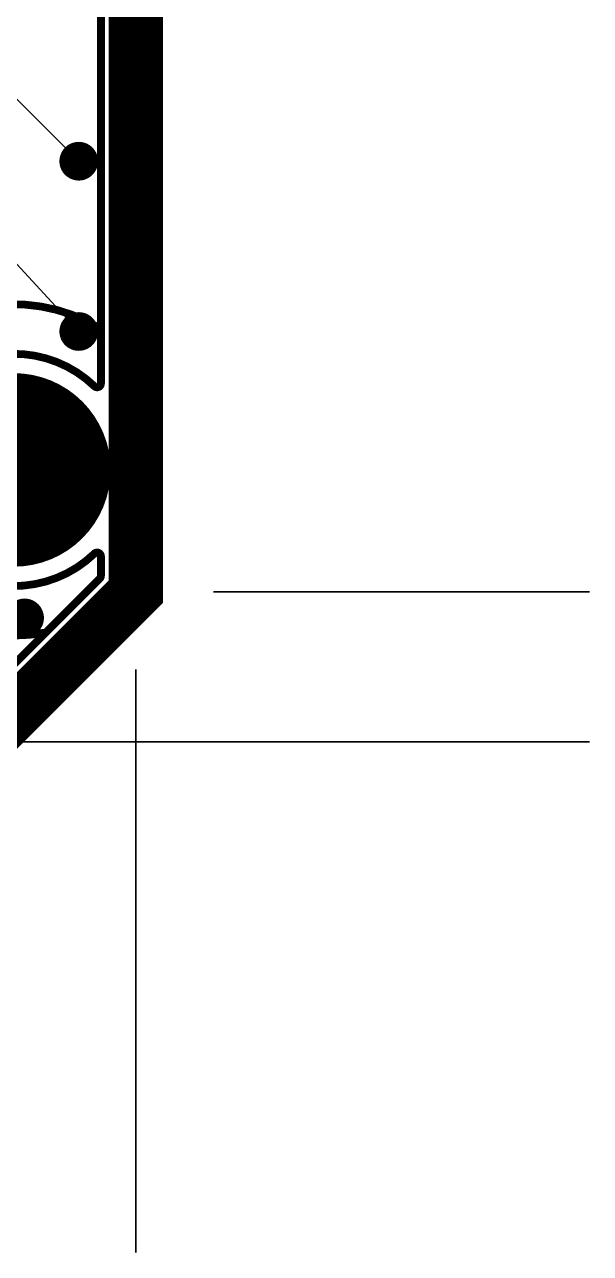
# Model space of a CAD drawing. Extents: x -1.33 to 3.2, y -3.63 to 2.02.
# Drawn here: x 1.525 to 1.89, y -0.331 to 0.463 of the extents above; entities that cross this region are included whole.
import ezdxf

# ---------------------------------------------------------------- set-up
doc = ezdxf.new("R2010")
doc.units = 0
for name, pattern in [('SIG_0', [2, 1, 1]), ('TRMIDX_2048', [2, 1, 1]), ('TRMIDX_4096', [2, 1, 1])]:
    doc.linetypes.add(name, pattern=pattern)
for name, color, linetype in [('2D_LINE_125', 3, 'CONTINUOUS'), ('2D_LINE_126', 6, 'CONTINUOUS'), ('BOARD_OUTLINE_00', 254, 'CONTINUOUS'), ('DIMENSION1_122', 254, 'CONTINUOUS'), ('DIMENSION2_122', 254, 'CONTINUOUS'), ('DIMENSION3_122', 254, 'CONTINUOUS'), ('DIMENSION4_122', 254, 'CONTINUOUS'), ('DIMENSION5_122', 254, 'CONTINUOUS'), ('DIMENSION6_122', 254, 'CONTINUOUS'), ('DIMENSION7_122', 254, 'CONTINUOUS'), ('DRIL_NPLTE_THRU_01', 16, 'CONTINUOUS'), ('DRIL_NPLTE_THRU_02', 106, 'CONTINUOUS'), ('DRIL_NPLTE_THRU_03', 255, 'CONTINUOUS'), ('DRIL_NPLTE_THRU_04', 176, 'CONTINUOUS'), ('DRIL_PLTE_THRU_01', 16, 'CONTINUOUS'), ('DRIL_PLTE_THRU_02', 106, 'CONTINUOUS'), ('DRIL_PLTE_THRU_03', 255, 'CONTINUOUS'), ('DRIL_PLTE_THRU_04', 176, 'CONTINUOUS'), ('DRIL_SYMBOL', 254, 'CONTINUOUS'), ('LINK_00', 254, 'CONTINUOUS'), ('PADS_BOT', 5, 'CONTINUOUS'), ('PADS_INNER', 1, 'CONTINUOUS'), ('PADS_TOP', 1, 'CONTINUOUS'), ('POUR_OUTLINE_01', 1, 'CONTINUOUS'), ('POUR_OUTLINE_02', 112, 'CONTINUOUS'), ('POUR_OUTLINE_04', 5, 'CONTINUOUS'), ('POUR_VIATHERM_01', 1, 'CONTINUOUS'), ('POUR_VIATHERM_02', 112, 'CONTINUOUS'), ('POUR_VIATHERM_04', 5, 'CONTINUOUS'), ('VIAPTS', 34, 'CONTINUOUS')]:
    doc.layers.add(name, color=color, linetype=linetype)

# ---------------------------------------------------------------- blocks, each defined once
blk = doc.blocks.new('SMOOTH_0$01')
at = {"const_width": 0.005}
blk.add_lwpolyline([(-0.0025, 0, 1), (0.0025, 0, 1)], format="xyb", close=True, dxfattribs=at)
blk = doc.blocks.new('BOARD_1')
at = {"layer": 'BOARD_OUTLINE_00', "const_width": 0.01}
blk.add_lwpolyline([(-0.04, 0), (2.56, 0), (2.56, 0.1), (2.65685, 0.19685), (2.65685, 1.45669), (2.56, 1.55354), (2.56, 2.1), (-0.04, 2.1)], close=True, dxfattribs=at)
at = {"layer": 'BOARD_OUTLINE_00'}
blk.add_blockref('SMOOTH_0$01', (2.65685, 0.19685), dxfattribs=at)
blk = doc.blocks.new('SMOOTH_0$035')
at = {"const_width": 0.0175}
blk.add_lwpolyline([(-0.00875, 0, 1), (0.00875, 0, 1)], format="xyb", close=True, dxfattribs=at)
blk = doc.blocks.new('DRAWING_9')
at = {"layer": '2D_LINE_125', "const_width": 0.035}
blk.add_lwpolyline([(-0.04, 0), (2.56, 0), (2.56, 0.1), (2.65685, 0.19685), (2.65685, 1.45669), (2.56, 1.55354), (2.56, 2.1), (-0.04, 2.1)], close=True, dxfattribs=at)
at = {"layer": '2D_LINE_125'}
blk.add_blockref('SMOOTH_0$035', (2.65685, 0.19685), dxfattribs=at)
blk = doc.blocks.new('DRAWING_10')
at = {"layer": '2D_LINE_126', "const_width": 0.035}
blk.add_lwpolyline([(-0.04, 0), (2.56, 0), (2.56, 0.1), (2.65685, 0.19685), (2.65685, 1.45669), (2.56, 1.55354), (2.56, 2.1), (-0.04, 2.1)], close=True, dxfattribs=at)
at = {"layer": '2D_LINE_126'}
blk.add_blockref('SMOOTH_0$035', (2.65685, 0.19685), dxfattribs=at)
blk = doc.blocks.new('D_1dfeghi_13')
at = {"layer": 'DIMENSION2_122', "linetype": 'TRMIDX_2048', "const_width": 0.001}
blk.add_lwpolyline([(1.59685, -0.28)], close=True, dxfattribs=at)
at = {"layer": 'DIMENSION4_122', "linetype": 'TRMIDX_2048', "const_width": 0.001}
blk.add_lwpolyline([(1.59685, -0.28), (1.59685, -0.28), (1.59685, -0.28)], close=True, dxfattribs=at)
at = {"layer": 'DIMENSION6_122', "linetype": 'TRMIDX_2048', "const_width": 0.001}
blk.add_lwpolyline([(1.59685, 0.04685), (1.59685, -0.33)], dxfattribs=at)
at = {"layer": 'DIMENSION7_122', "linetype": 'TRMIDX_2048', "const_width": 0.001}
blk.add_lwpolyline([(1.59685, 0.09685), (1.59688, 0.09685)], dxfattribs=at)
blk = doc.blocks.new('D_2dfeghi_16')
at = {"layer": 'DIMENSION1_122', "linetype": 'TRMIDX_4096', "const_width": 0.001}
blk.add_lwpolyline([(1.84, 0)], close=True, dxfattribs=at)
at = {"layer": 'DIMENSION2_122', "linetype": 'TRMIDX_4096', "const_width": 0.001}
blk.add_lwpolyline([(1.84, 0.09685)], close=True, dxfattribs=at)
at = {"layer": 'DIMENSION3_122', "linetype": 'TRMIDX_4096', "const_width": 0.001}
blk.add_lwpolyline([(1.84, 0), (1.84, 0), (1.84, 0)], close=True, dxfattribs=at)
at = {"layer": 'DIMENSION4_122', "linetype": 'TRMIDX_4096', "const_width": 0.001}
blk.add_lwpolyline([(1.84, 0.09685), (1.84, 0.09685), (1.84, 0.09685)], close=True, dxfattribs=at)
at = {"layer": 'DIMENSION5_122', "linetype": 'TRMIDX_4096', "const_width": 0.001}
blk.add_lwpolyline([(0.05, 0), (1.89, 0)], dxfattribs=at)
at = {"layer": 'DIMENSION6_122', "linetype": 'TRMIDX_4096', "const_width": 0.001}
blk.add_lwpolyline([(1.64685, 0.09685), (1.89, 0.09685)], dxfattribs=at)
at = {"layer": 'DIMENSION7_122', "linetype": 'TRMIDX_4096', "const_width": 0.001}
blk.add_lwpolyline([(1.59685, 0.09685), (1.59688, 0.09685)], dxfattribs=at)
blk = doc.blocks.new('D_2dfeghi_17')
at = {"layer": 'DIMENSION1_122', "linetype": 'TRMIDX_4096', "const_width": 0.001}
blk.add_lwpolyline([(1.84, 0)], close=True, dxfattribs=at)
at = {"layer": 'DIMENSION3_122', "linetype": 'TRMIDX_4096', "const_width": 0.001}
blk.add_lwpolyline([(1.84, 0), (1.84, 0), (1.84, 0)], close=True, dxfattribs=at)
at = {"layer": 'DIMENSION5_122', "linetype": 'TRMIDX_4096', "const_width": 0.001}
blk.add_lwpolyline([(0.05, 0), (1.89, 0)], dxfattribs=at)
blk = doc.blocks.new('D_2dfeghi_18')
at = {"layer": 'DIMENSION1_122', "linetype": 'TRMIDX_4096', "const_width": 0.001}
blk.add_lwpolyline([(1.84, 0)], close=True, dxfattribs=at)
at = {"layer": 'DIMENSION3_122', "linetype": 'TRMIDX_4096', "const_width": 0.001}
blk.add_lwpolyline([(1.84, 0), (1.84, 0), (1.84, 0)], close=True, dxfattribs=at)
at = {"layer": 'DIMENSION5_122', "linetype": 'TRMIDX_4096', "const_width": 0.001}
blk.add_lwpolyline([(0.05, 0), (1.89, 0)], dxfattribs=at)
blk = doc.blocks.new('POUR_OUTLINE_677')
at = {"layer": 'POUR_OUTLINE_01', "const_width": 0.005}
blk.add_lwpolyline([(-15.36565, -16.56621), (-15.36565, -16.55366, 0.198912), (-15.36638, -16.55189), (-15.45591, -16.46237, -0.198912), (-15.4625, -16.44646), (-15.4625, -15.925, 0.414214), (-15.465, -15.9225), (-18.015, -15.9225, 0.414214), (-18.0175, -15.925), (-18.0175, -17.975, 0.414214), (-18.015, -17.9775), (-15.465, -17.9775, 0.414214), (-15.4625, -17.975), (-15.4625, -17.9, -0.198912), (-15.45591, -17.88409), (-15.36638, -17.79456, 0.198912), (-15.36565, -17.79279), (-15.36565, -17.78025, 0.661266), (-15.36988, -17.77845, -2.350215), (-15.36988, -17.67037, 0.661266), (-15.36565, -17.66857), (-15.36565, -16.67789, 0.661266), (-15.36988, -16.67609, -2.350215), (-15.36988, -16.56801, 0.661266)], format="xyb", close=True, dxfattribs=at)
blk = doc.blocks.new('POUR_VIATHERM_1103')
at = {"layer": 'POUR_VIATHERM_01'}
for points in [[(-15.415, -17.8075), (-15.415, -17.8075)], [(-15.4275, -17.82), (-15.4275, -17.82)], [(-15.4025, -17.82), (-15.4025, -17.82)], [(-15.415, -17.8325), (-15.415, -17.8325)]]:
    blk.add_lwpolyline(points, dxfattribs=at)
blk = doc.blocks.new('POUR_VIATHERM_1181')
at = {"layer": 'POUR_VIATHERM_01'}
for points in [[(-15.38, -17.5125), (-15.38, -17.5125)], [(-15.3925, -17.525), (-15.3925, -17.525)], [(-15.3675, -17.525), (-15.3675, -17.525)], [(-15.38, -17.5375), (-15.38, -17.5375)]]:
    blk.add_lwpolyline(points, dxfattribs=at)
blk = doc.blocks.new('POUR_VIATHERM_1201')
at = {"layer": 'POUR_VIATHERM_01'}
for points in [[(-15.38, -17.6225), (-15.38, -17.6225)], [(-15.3925, -17.635), (-15.3925, -17.635)], [(-15.3675, -17.635), (-15.3675, -17.635)], [(-15.38, -17.6475), (-15.38, -17.6475)]]:
    blk.add_lwpolyline(points, dxfattribs=at)
blk = doc.blocks.new('POUR_HEADER_0')
for name in ['POUR_OUTLINE_677', 'POUR_VIATHERM_1181', 'POUR_VIATHERM_1201', 'POUR_VIATHERM_1103']:
    blk.add_blockref(name, (18, 18))
blk = doc.blocks.new('POUR_OUTLINE_4')
at = {"layer": 'POUR_OUTLINE_04', "const_width": 0.005}
blk.add_lwpolyline([(-15.36565, -16.56621), (-15.36565, -16.55366, 0.198912), (-15.36638, -16.55189), (-15.45591, -16.46237, -0.198912), (-15.4625, -16.44646), (-15.4625, -15.925, 0.414214), (-15.465, -15.9225), (-18.015, -15.9225, 0.414214), (-18.0175, -15.925), (-18.0175, -17.975, 0.414214), (-18.015, -17.9775), (-15.465, -17.9775, 0.414214), (-15.4625, -17.975), (-15.4625, -17.9, -0.198912), (-15.45591, -17.88409), (-15.36638, -17.79456, 0.198912), (-15.36565, -17.79279), (-15.36565, -17.78025, 0.661266), (-15.36988, -17.77845, -2.350215), (-15.36988, -17.67037, 0.661266), (-15.36565, -17.66857), (-15.36565, -16.67789, 0.661266), (-15.36988, -16.67609, -2.350215), (-15.36988, -16.56801, 0.661266)], format="xyb", close=True, dxfattribs=at)
blk = doc.blocks.new('POUR_VIATHERM_391')
at = {"layer": 'POUR_VIATHERM_04'}
for points in [[(-15.415, -17.8075), (-15.415, -17.8075)], [(-15.4275, -17.82), (-15.4275, -17.82)], [(-15.4025, -17.82), (-15.4025, -17.82)], [(-15.415, -17.8325), (-15.415, -17.8325)]]:
    blk.add_lwpolyline(points, dxfattribs=at)
blk = doc.blocks.new('POUR_VIATHERM_469')
at = {"layer": 'POUR_VIATHERM_04'}
for points in [[(-15.38, -17.5125), (-15.38, -17.5125)], [(-15.3925, -17.525), (-15.3925, -17.525)], [(-15.3675, -17.525), (-15.3675, -17.525)], [(-15.38, -17.5375), (-15.38, -17.5375)]]:
    blk.add_lwpolyline(points, dxfattribs=at)
blk = doc.blocks.new('POUR_VIATHERM_489')
at = {"layer": 'POUR_VIATHERM_04'}
for points in [[(-15.38, -17.6225), (-15.38, -17.6225)], [(-15.3925, -17.635), (-15.3925, -17.635)], [(-15.3675, -17.635), (-15.3675, -17.635)], [(-15.38, -17.6475), (-15.38, -17.6475)]]:
    blk.add_lwpolyline(points, dxfattribs=at)
blk = doc.blocks.new('POUR_HEADER_1')
for name in ['POUR_OUTLINE_4', 'POUR_VIATHERM_469', 'POUR_VIATHERM_489', 'POUR_VIATHERM_391']:
    blk.add_blockref(name, (18, 18))
blk = doc.blocks.new('POUR_OUTLINE_1921')
at = {"layer": 'POUR_OUTLINE_02', "const_width": 0.005}
blk.add_lwpolyline([(-15.36565, -17.63338), (-15.36565, -16.71308, -1.466646), (-15.40121, -16.51706), (-15.45591, -16.46237, -0.198912), (-15.4625, -16.44646), (-15.4625, -15.9225), (-18.0175, -15.9225), (-18.0175, -17.9775), (-15.4625, -17.9775), (-15.4625, -17.9, -0.198912), (-15.45591, -17.88409), (-15.40121, -17.82939, -1.466646)], format="xyb", close=True, dxfattribs=at)
blk = doc.blocks.new('POUR_VIATHERM_2330')
at = {"layer": 'POUR_VIATHERM_02'}
blk.add_lwpolyline([(-15.415, -17.8325), (-15.415, -17.8325)], dxfattribs=at)
blk = doc.blocks.new('POUR_VIATHERM_2408')
at = {"layer": 'POUR_VIATHERM_02'}
for points in [[(-15.38, -17.5125), (-15.38, -17.5125)], [(-15.3925, -17.525), (-15.3925, -17.525)], [(-15.3675, -17.525), (-15.3675, -17.525)], [(-15.38, -17.5375), (-15.38, -17.5375)]]:
    blk.add_lwpolyline(points, dxfattribs=at)
blk = doc.blocks.new('POUR_VIATHERM_2428')
at = {"layer": 'POUR_VIATHERM_02'}
for points in [[(-15.38, -17.6225), (-15.38, -17.6225)], [(-15.3675, -17.635), (-15.3675, -17.635)]]:
    blk.add_lwpolyline(points, dxfattribs=at)
blk = doc.blocks.new('POUR_HEADER_2')
for name in ['POUR_OUTLINE_1921', 'POUR_VIATHERM_2408', 'POUR_VIATHERM_2428', 'POUR_VIATHERM_2330']:
    blk.add_blockref(name, (18, 18))
blk = doc.blocks.new('DRIL_SYMBOL_0$125')
at = {"layer": 'DRIL_SYMBOL', "const_width": 0.002}
for points in [[(0, -0.01), (0, 0.01)], [(-0.01, 0), (0.01, 0)]]:
    blk.add_lwpolyline(points, dxfattribs=at)
blk = doc.blocks.new('DRIL_HOLE_0$125')
at = {"const_width": 0.0625}
blk.add_lwpolyline([(-0.03125, 0, 1), (0.03125, 0, 1)], format="xyb", close=True, dxfattribs=at)
blk.add_blockref('DRIL_SYMBOL_0$125', (0, 0))
blk = doc.blocks.new('PAD_6')
at = {"const_width": 0.0145}
blk.add_lwpolyline([(0, -0.00725, 1), (0, 0.00725, 1)], format="xyb", close=True, dxfattribs=at)
blk = doc.blocks.new('STK_TOP_6')
at = {"layer": 'DRIL_NPLTE_THRU_01'}
blk.add_blockref('DRIL_HOLE_0$125', (0, 0), dxfattribs=at)
at = {"layer": 'DRIL_NPLTE_THRU_02'}
blk.add_blockref('DRIL_HOLE_0$125', (0, 0), dxfattribs=at)
at = {"layer": 'DRIL_NPLTE_THRU_03'}
blk.add_blockref('DRIL_HOLE_0$125', (0, 0), dxfattribs=at)
at = {"layer": 'DRIL_NPLTE_THRU_04'}
blk.add_blockref('DRIL_HOLE_0$125', (0, 0), dxfattribs=at)
at = {"layer": 'PADS_BOT'}
blk.add_blockref('PAD_6', (0, 0), dxfattribs=at)
at = {"layer": 'PADS_INNER'}
blk.add_blockref('PAD_6', (0, 0), dxfattribs=at)
at = {"layer": 'PADS_TOP'}
blk.add_blockref('PAD_6', (0, 0), dxfattribs=at)
blk = doc.blocks.new('SYM_TOP_5')
blk.add_blockref('STK_TOP_6', (0, 0))
blk = doc.blocks.new('PART_TOP_4')
blk.add_blockref('SYM_TOP_5', (0, 0))
blk = doc.blocks.new('DRIL_SYMBOL_0$012')
at = {"layer": 'DRIL_SYMBOL', "const_width": 0.002}
for points in [[(0, -0.01), (0, 0.01)], [(-0.01, 0), (0.01, 0)]]:
    blk.add_lwpolyline(points, dxfattribs=at)
blk = doc.blocks.new('DRIL_HOLE_0$012')
at = {"const_width": 0.006}
blk.add_lwpolyline([(-0.003, 0, 1), (0.003, 0, 1)], format="xyb", close=True, dxfattribs=at)
blk.add_blockref('DRIL_SYMBOL_0$012', (0, 0))
blk = doc.blocks.new('PAD_66')
at = {"const_width": 0.0125}
blk.add_lwpolyline([(0, -0.00625, 1), (0, 0.00625, 1)], format="xyb", close=True, dxfattribs=at)
blk = doc.blocks.new('STK_TOP_3')
at = {"layer": 'DRIL_PLTE_THRU_01'}
blk.add_blockref('DRIL_HOLE_0$012', (0, 0), dxfattribs=at)
at = {"layer": 'DRIL_PLTE_THRU_02'}
blk.add_blockref('DRIL_HOLE_0$012', (0, 0), dxfattribs=at)
at = {"layer": 'DRIL_PLTE_THRU_03'}
blk.add_blockref('DRIL_HOLE_0$012', (0, 0), dxfattribs=at)
at = {"layer": 'DRIL_PLTE_THRU_04'}
blk.add_blockref('DRIL_HOLE_0$012', (0, 0), dxfattribs=at)
at = {"layer": 'PADS_BOT'}
blk.add_blockref('PAD_66', (0, 0), dxfattribs=at)
at = {"layer": 'PADS_INNER'}
blk.add_blockref('PAD_66', (0, 0), dxfattribs=at)
at = {"layer": 'PADS_TOP'}
blk.add_blockref('PAD_66', (0, 0), dxfattribs=at)
blk = doc.blocks.new('SYM_TOP_1')
blk.add_blockref('STK_TOP_3', (0, 0))

msp = doc.modelspace()

# ---------------------------------------------------------------- linework, layer by layer
at = {"layer": 'LINK_00', "linetype": 'SIG_0'}
for q in [(1.56, 0.375), (1.56, 0.265)]:
    msp.add_line((0.28, 1.655), q, dxfattribs=at)

# ---------------------------------------------------------------- block references
for name, p in [('DRAWING_9', (-1.06, -0.1)), ('DRAWING_10', (-1.06, -0.1)), ('BOARD_1', (-1.06, -0.1)), ('D_2dfeghi_18', (0, 0)), ('D_2dfeghi_17', (0, 0)), ('PART_TOP_4', (1.51811, 0.17559)), ('D_1dfeghi_13', (0, 0)), ('D_2dfeghi_16', (0, 0))]:
    msp.add_blockref(name, p)
at = {"linetype": 'SIG_0'}
for name in ['POUR_HEADER_0', 'POUR_HEADER_1', 'POUR_HEADER_2']:
    msp.add_blockref(name, (-1.06, -0.1), dxfattribs=at)
at = {"layer": 'VIAPTS', "linetype": 'SIG_0'}
for p in [(1.56, 0.375), (1.56, 0.265), (1.525, 0.08)]:
    msp.add_blockref('SYM_TOP_1', p, dxfattribs=at)

doc.saveas('drawing.dxf')
